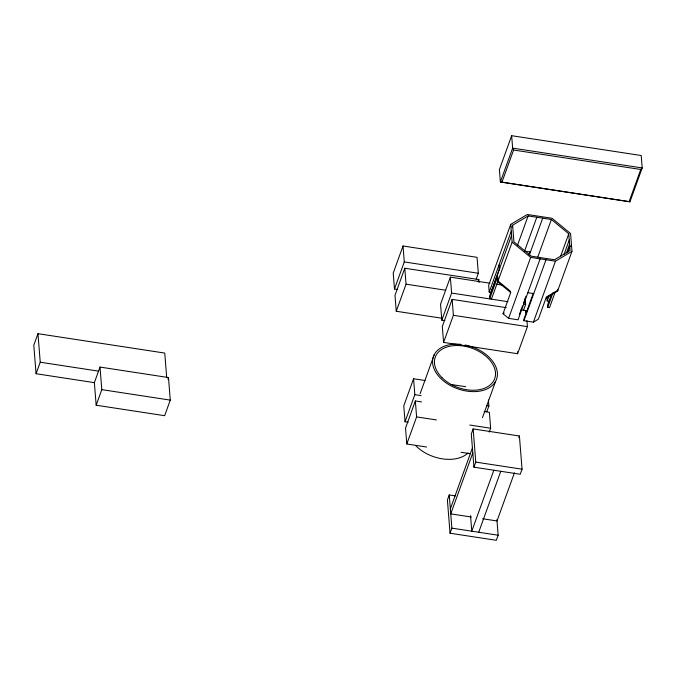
<?xml version="1.0" encoding="UTF-8"?>
<svg xmlns="http://www.w3.org/2000/svg" width="676" height="676" viewBox="0 0 676 676"><rect width="100%" height="100%" fill="white"/><g stroke="black" fill="none" stroke-linecap="round" stroke-linejoin="round"><path stroke-width="1.01" d="M166.693 377.538L164.75 353.075L37.966 333.682L33.8 345.191L36.065 373.727L94.37 382.65L96.161 405.22L164.64 415.698L170.276 400.116L168.485 377.554L100.006 367.076L94.37 382.65M36.065 373.727L40.239 362.218L37.966 333.682M96.161 405.22L101.797 389.638L100.006 367.076M167.893 379.177L168.485 377.554M476.217 279.061L478.321 273.256L477.053 257.328L403.023 245.996L393.221 273.087L394.48 289.015L397.615 289.497M394.48 289.015L404.29 261.925L403.023 245.996M479.056 282.551L478.819 279.56L404.789 268.237L394.987 295.327L396.254 311.256L442.129 318.269M396.254 311.256L406.056 284.165L404.789 268.237M425.043 380.495L413.577 378.737L403.766 405.828L405.034 421.756L408.16 422.238M489.973 283.21L450.351 277.143L440.541 304.234L441.808 320.162L444.935 320.644M405.034 421.756L414.844 394.666L413.577 378.737M441.808 320.162L451.619 293.071L450.351 277.143M421.596 401.924L415.343 400.969L405.532 428.06L406.8 443.988L426.615 447.022M506.341 307.673L452.117 299.375L442.315 326.466L443.574 342.402L517.605 353.725L527.415 326.635L526.942 320.661M511.656 135.699L499.403 169.566L500.384 181.988L629.939 201.811L642.2 167.944L641.211 155.522L511.656 135.699L512.645 148.12L513.583 150.021L501.955 182.148L500.384 181.988L512.645 148.12L642.2 167.944L640.763 169.482L629.136 201.609L501.955 182.148M420.134 393.677L434.347 354.41M406.8 443.988L416.61 416.898L415.343 400.969M443.574 342.402L453.385 315.303L452.117 299.375M478.118 281.495L478.819 279.56M533.296 293.257L523.832 319.376L523.942 320.703L533.389 322.156L538.366 319.173L546.047 297.947L557.607 291.035L571.981 251.311L570.569 233.533L552.047 218.272L527.255 214.486L510.726 224.373L488.655 285.323L489.196 292.1L491.046 292.387L499.801 268.195M511.909 227.17L512.619 225.201L528.125 215.931L551.379 219.489L568.761 233.795L570.088 250.475L554.582 259.753L531.328 256.196L513.946 241.881L512.619 225.201M489.196 292.1L511.267 231.15M511.597 235.375L489.534 296.333L489.72 298.623L491.553 298.767L512.138 242.152L510.726 224.373M489.72 298.623L497.713 276.526L498.068 281.005L509.772 290.638L510.71 292.539L503.02 313.765L508.597 318.362L518.044 319.807L540.116 258.849M517.453 245.422L528.125 215.931M536.803 217.258L524.551 251.117L530.44 252.021M528.936 254.565L529.984 251.658M529.392 254.928L542.701 218.154M508.597 318.362L530.668 257.404L512.138 242.152M455.404 495.905L449.236 494.959L447.402 500.037L450.039 533.22L496.302 540.301L498.144 535.223L496.911 519.667M473.141 428.922L471.299 434L473.944 467.184L520.207 474.265L522.049 469.186L519.413 436.003L473.141 428.922L475.777 462.105L473.944 467.184M537.859 256.846L551.379 219.489M519.345 314.61L522.497 305.898M523.545 303L525.996 296.223M482.461 417.667L495.609 381.349M450.343 508.893L472.414 447.943M486.771 411.802L488.875 405.997L488.402 400.023M523.545 310.208L525.649 304.403L525.176 298.429M472.803 452.92L450.74 513.87L471.307 517.022M525.446 312.642L526.148 310.707L520.934 309.912M523.942 320.703L546.005 259.753M450.039 533.22L451.872 528.142L449.236 494.959M489.238 432.099L490.641 428.229L489.373 412.301L484.16 411.498M533.389 322.156L555.452 261.198L571.981 251.311M560.581 256.407L568.761 233.795M549.047 301.259L547.197 300.981L548.946 296.139M564.004 254.531L569.26 240.022M551.379 294.559L547.526 305.206L547.704 307.36L549.554 307.639L555.14 292.201M566.446 252.959L569.598 244.247M547.704 307.36L552.943 292.885M567.62 252.494L569.775 246.537M570.747 246.47L571.448 244.535M493.835 470.234L471.772 531.184L470.538 515.627M478.709 532.249L500.772 471.29M518.796 437.693L519.413 436.003M514.453 472.777L497.012 520.951L482.613 518.754M546.047 297.947L547.484 296.409L557.92 290.165M503.02 313.765L504.262 313.03M513.583 150.021L640.763 169.482M530.668 257.404L555.452 261.198M404.29 261.925L478.321 273.256M496.226 284.165L502.488 285.12M527.855 292.716L533.753 293.612M406.056 284.165L445.678 290.224M451.619 293.071L507.921 301.69M523.562 304.082L525.649 304.403M453.385 315.303L527.415 326.635M451.112 384.483L465.713 386.714M414.844 394.666L421.097 395.621M486.788 405.676L488.875 405.997M416.61 416.898L436.417 419.931M469.786 425.035L490.641 428.229M40.239 362.218L98.535 371.141M101.797 389.638L170.276 400.116M461.024 452.286L470.403 453.723M475.777 462.105L522.049 469.186M451.872 528.142L498.144 535.223M629.136 201.609L629.939 201.811M510.71 292.539L497.756 281.875L497.401 277.388M557.463 289.243L557.607 291.035M546.859 296.789L547.197 300.981M526.148 310.707L526.384 313.689M517.453 351.731L517.605 353.725M499.006 265.009L499.344 269.242M468.045 452.996A33.555 22.147 19.9 0 1 415.655 445.577M465.063 344.988A33.555 22.147 19.9 0 1 493.683 384.103A33.555 22.147 19.9 0 1 438.276 375.729A33.555 22.147 19.9 0 1 461.049 344.38M441.842 377.495A31.603 20.855 19.9 0 0 493.826 380.563A31.603 20.855 19.9 0 0 459.274 345.588A31.603 20.855 19.9 0 0 441.842 377.495"/></g></svg>
